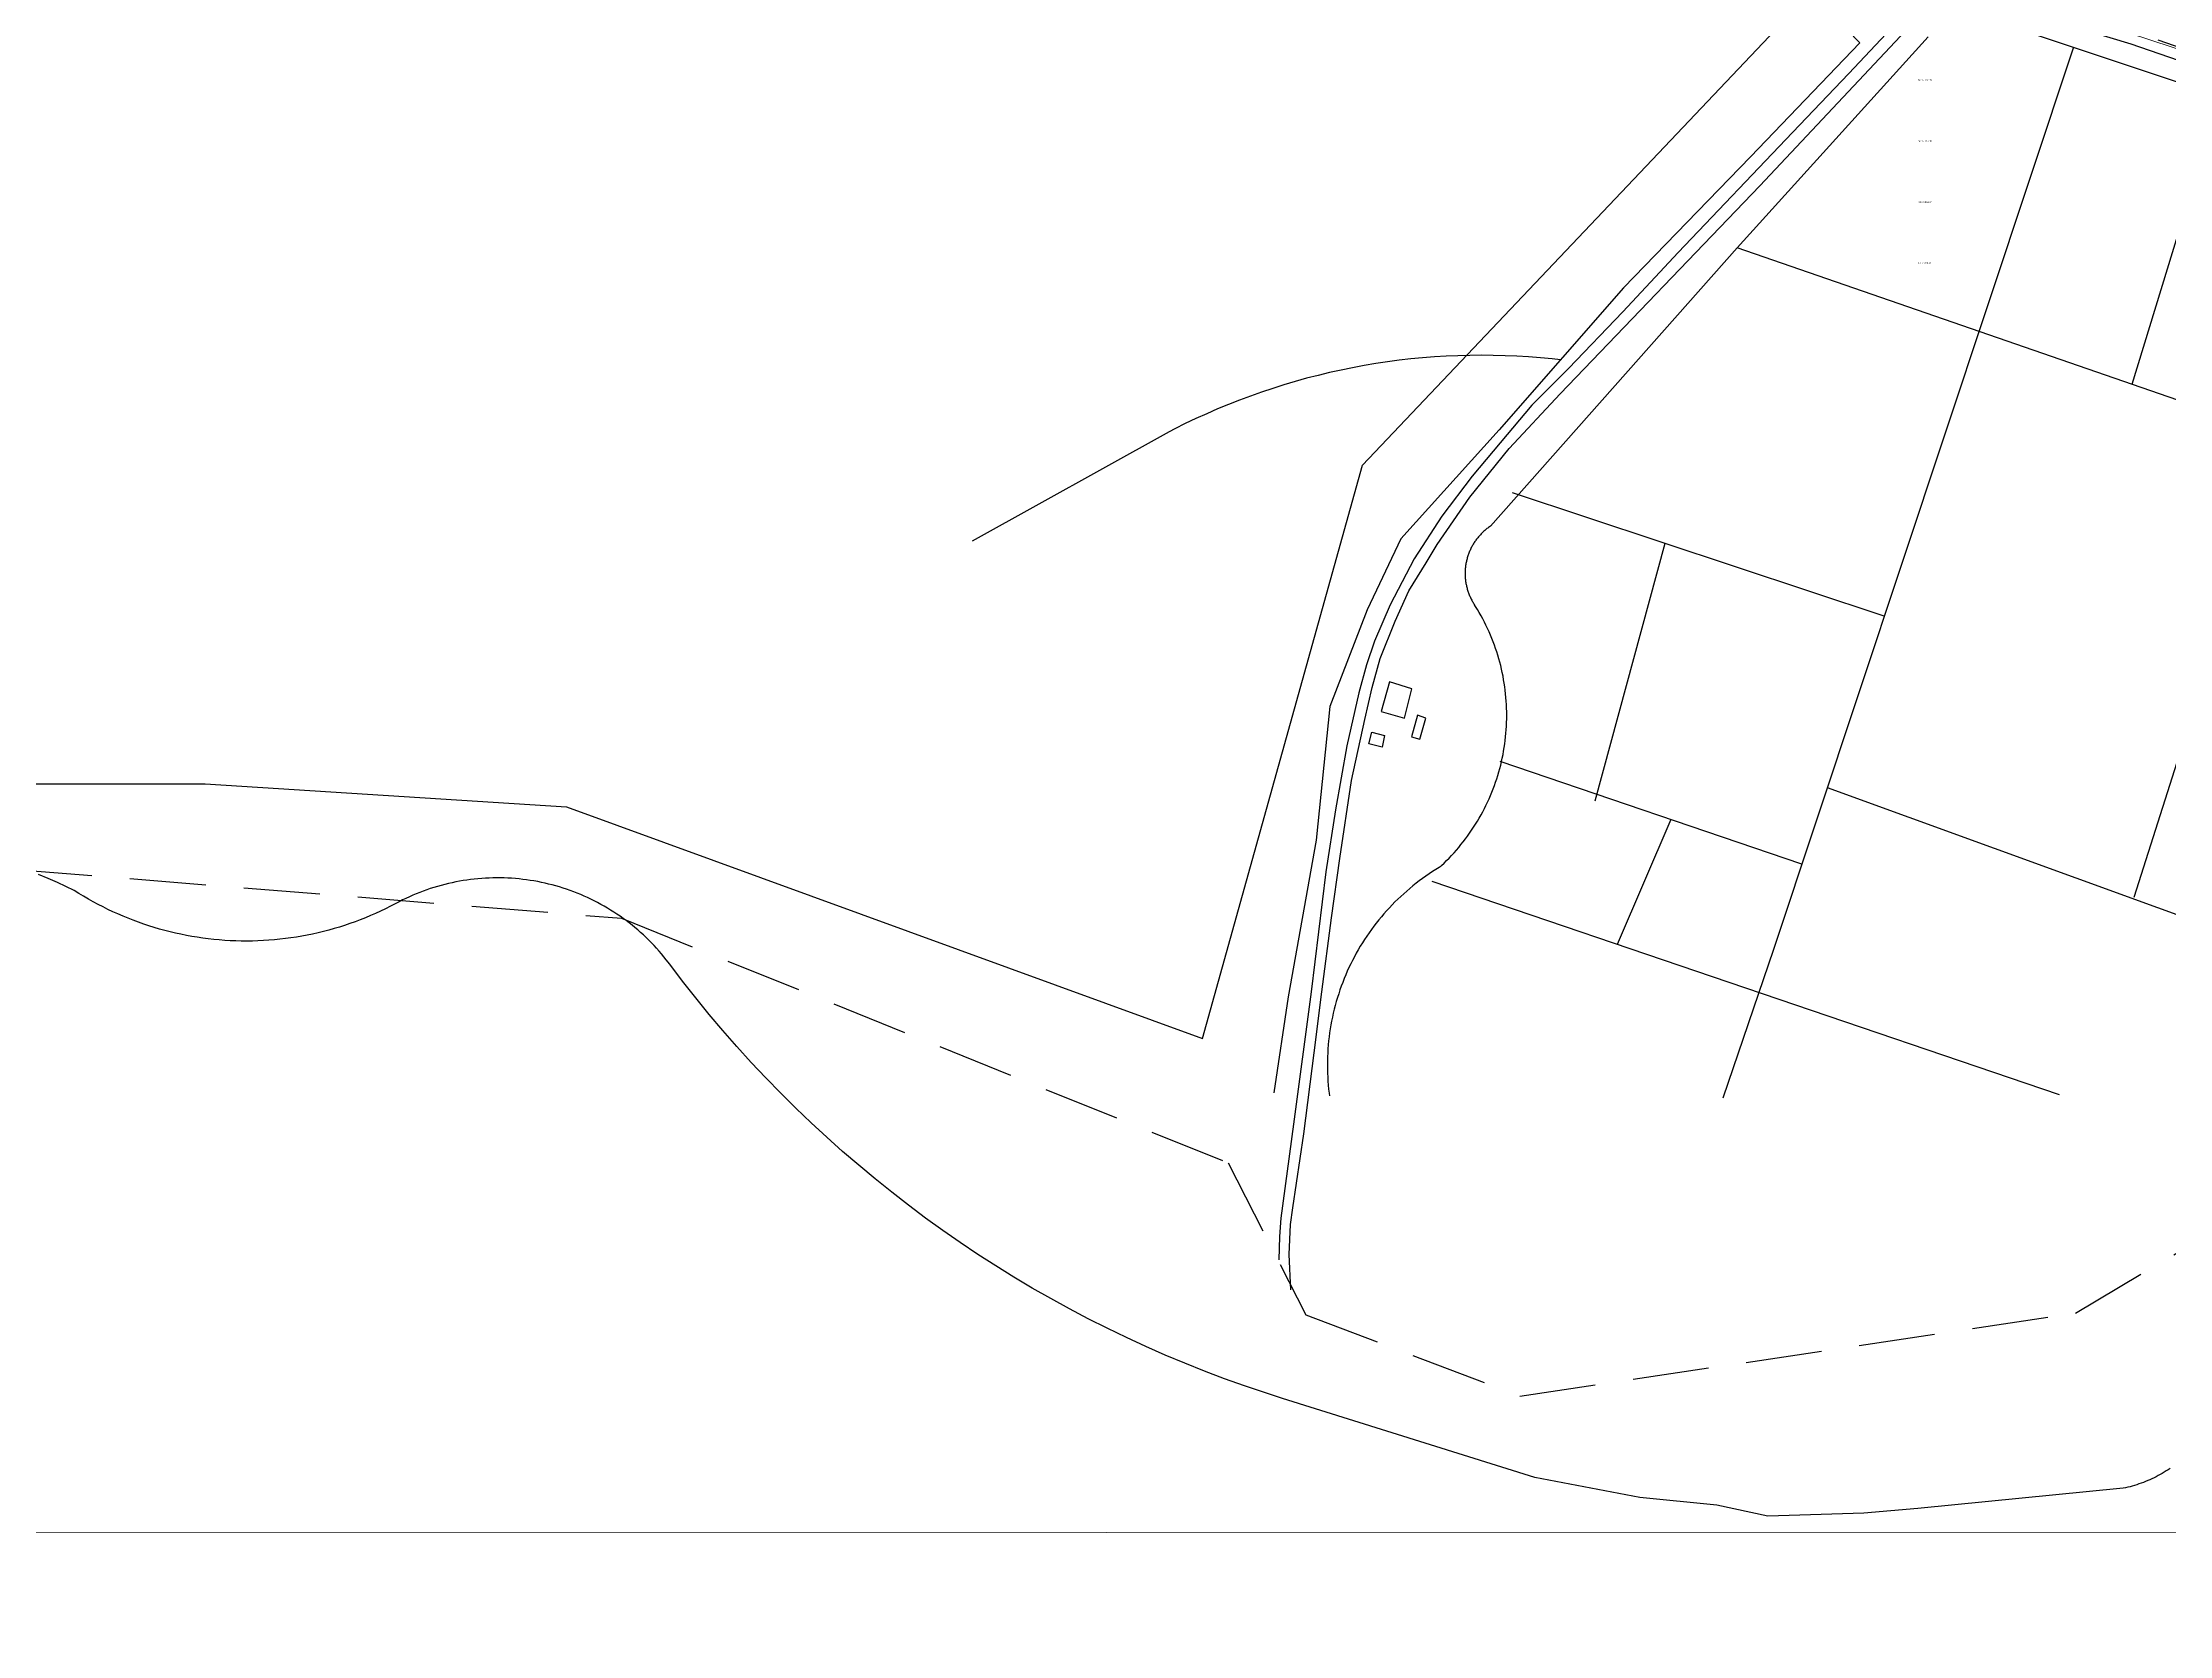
# Model space of a CAD drawing. Header units: metres. Extents: x 2 to 659295185, y -28 to 1124222152.
# Drawn here: x 655167 to 656562, y 1120925 to 1121969 of the extents above; entities that cross this region are included whole.
import ezdxf

# ---------------------------------------------------------------- set-up
doc = ezdxf.new("R2010")
doc.units = ezdxf.units.M
doc.header["$MEASUREMENT"] = 0
doc.linetypes.add('HIDDEN', pattern=[0.375, 0.25, -0.125])
doc.layers.add('AT', color=210, linetype='CONTINUOUS', lineweight=50)
doc.layers.add('Limite Municipio', color=1, linetype='HIDDEN', lineweight=30)
for name, color, linetype in [('CERCA', 7, 'CONTINUOUS'), ('División Parroquial', 130, 'CONTINUOUS'), ('MANZANA', 30, 'CONTINUOUS'), ('Parcelas', 140, 'CONTINUOUS')]:
    doc.layers.add(name, color=color, linetype=linetype)
doc.styles.get("Standard").update_dxf_attribs({"font": 'tahoma.ttf'})

msp = doc.modelspace()

# ---------------------------------------------------------------- linework, layer by layer
at = {"layer": 'AT', "lineweight": 0}
msp.add_lwpolyline([(656919, 1121911), (656805, 1121887), (656422, 1122013), (656425, 1122014), (656811, 1121931), (656919, 1121911)], dxfattribs=at)
at = {"layer": 'CERCA', "lineweight": 0}
msp.add_line((653811.9891, 1120992.707), (662155.7364, 1120989.7879), dxfattribs=at)
at = {"layer": 'División Parroquial', "color": 1, "flags": 128}
msp.add_lwpolyline([(656562.6253, 1121034.0513), (656561.3555, 1121033.2015), (656560.0609, 1121032.3816), (656558.758, 1121031.5918), (656557.4387, 1121030.812), (656556.1111, 1121030.0621), (656554.767, 1121029.3323), (656553.4065, 1121028.6224), (656552.0377, 1121027.9425), (656550.6606, 1121027.2927), (656549.267, 1121026.6528), (656547.8653, 1121026.0429), (656546.4552, 1121025.4631), (656545.0287, 1121024.9032), (656543.5939, 1121024.3733), (656542.1591, 1121023.8634), (656540.7079, 1121023.3735), (656539.2483, 1121022.9136), (656537.7806, 1121022.4837), (656536.3046, 1121022.0737), (656534.8286, 1121021.6938), (656533.3361, 1121021.3439), (656531.8436, 1121021.014), (656397.1147, 1121007.8466), (656361.6576, 1121004.8073), (656298.849, 1121002.7877), (656265.4204, 1121009.8762), (656214.7661, 1121014.9352), (656145.8803, 1121028.0925), (655980.5429, 1121079.862), (655955.525, 1121088.1503), (655942.3976, 1121092.8693), (655929.3527, 1121097.8183), (655916.3903, 1121102.9873), (655903.5267, 1121108.3962), (655890.7622, 1121114.015), (655878.0883, 1121119.8638), (655865.5216, 1121125.9326), (655853.0704, 1121132.2113), (655840.7181, 1121138.72), (655828.4896, 1121145.4386), (655816.3764, 1121152.3672), (655804.3952, 1121159.5058), (655792.5294, 1121166.8443), (655780.7956, 1121174.4027), (655769.2019, 1121182.1612), (655757.7402, 1121190.1195), (655746.4187, 1121198.2679), (655735.2373, 1121206.6262), (655724.2126, 1121215.1744), (655713.3363, 1121223.9127), (655702.6085, 1121232.8308), (655692.0456, 1121241.949), (655681.6393, 1121251.2471), (655671.398, 1121260.7152), (655661.3216, 1121270.3732), (655651.41, 1121280.2012), (655641.68, 1121290.1992), (655632.123, 1121300.3671), (655622.7475, 1121310.695), (655613.5534, 1121321.1929), (655604.5407, 1121331.8407), (655595.7176, 1121342.6485), (655587.0842, 1121353.6163), (655578.6405, 1121364.724), (655576.3894, 1121367.6534), (655574.8556, 1121369.573), (655573.2807, 1121371.4626), (655571.681, 1121373.3322), (655570.0401, 1121375.1619), (655568.3744, 1121376.9715), (655566.6758, 1121378.7411), (655564.9441, 1121380.4908), (655563.1795, 1121382.2104), (655561.3902, 1121383.9001), (655559.5678, 1121385.5498), (655557.7208, 1121387.1694), (655555.849, 1121388.7591), (655553.9442, 1121390.3188), (655552.0146, 1121391.8385), (655550.0521, 1121393.3282), (655548.0731, 1121394.7879), (655546.0611, 1121396.2076), (655544.0327, 1121397.5873), (655541.9794, 1121398.937), (655539.9015, 1121400.2468), (655537.7988, 1121401.5265), (655535.6714, 1121402.7663), (655533.5275, 1121403.966), (655531.3588, 1121405.1358), (655529.1737, 1121406.2555), (655526.972, 1121407.3453), (655524.7456, 1121408.3951), (655522.5028, 1121409.4049), (655520.2434, 1121410.3847), (655517.9675, 1121411.3145), (655515.6752, 1121412.2043), (655513.3746, 1121413.0542), (655511.0493, 1121413.864), (655508.7157, 1121414.6438), (655506.3656, 1121415.3737), (655504.0073, 1121416.0536), (655501.6325, 1121416.7034), (655499.2495, 1121417.3133), (655496.8582, 1121417.8732), (655494.4586, 1121418.4031), (655492.0426, 1121418.883), (655489.6266, 1121419.3129), (655487.1941, 1121419.7128), (655484.7615, 1121420.0627), (655482.3208, 1121420.3827), (655479.88, 1121420.6426), (655477.431, 1121420.8726), (655474.982, 1121421.0525), (655472.5247, 1121421.1925), (655470.0674, 1121421.2925), (655467.6102, 1121421.3525), (655465.1529, 1121421.3625), (655462.6874, 1121421.3325), (655460.2301, 1121421.2525), (655457.7729, 1121421.1325), (655455.3239, 1121420.9725), (655452.8749, 1121420.7726), (655450.4258, 1121420.5326), (655447.9851, 1121420.2427), (655445.5443, 1121419.9128), (655443.1118, 1121419.5328), (655440.6957, 1121419.1229), (655438.2797, 1121418.663), (655435.8719, 1121418.1631), (655433.4724, 1121417.6232), (655431.0811, 1121417.0334), (655428.7063, 1121416.4135), (655426.3315, 1121415.7436), (655423.9814, 1121415.0338), (655421.6396, 1121414.2939), (655419.306, 1121413.5041), (655416.9972, 1121412.6742), (655414.6966, 1121411.7944), (655412.4125, 1121410.8846), (655410.1449, 1121409.9348), (655407.8938, 1121408.945), (655405.6591, 1121407.9252), (655403.441, 1121406.8554), (655401.2476, 1121405.7456), (655399.0707, 1121404.6059), (655395.5415, 1121402.7463), (655392.3009, 1121401.1266), (655389.0273, 1121399.5569), (655385.7372, 1121398.0472), (655382.4141, 1121396.5975), (655379.0745, 1121395.1978), (655375.702, 1121393.8681), (655372.313, 1121392.5883), (655368.8992, 1121391.3686), (655365.4607, 1121390.2088), (655362.0057, 1121389.119), (655358.5341, 1121388.0792), (655355.0462, 1121387.0994), (655351.5417, 1121386.1896), (655348.0125, 1121385.3298), (655344.4832, 1121384.54), (655340.9293, 1121383.8101), (655337.3671, 1121383.1402), (655333.7966, 1121382.5304), (655330.2097, 1121381.9905), (655326.6227, 1121381.5106), (655323.0193, 1121381.0907), (655319.4159, 1121380.7307), (655315.8042, 1121380.4408), (655312.1843, 1121380.2108), (655308.5643, 1121380.0509), (655304.9362, 1121379.9409), (655301.3162, 1121379.9009), (655297.6881, 1121379.9309), (655294.0681, 1121380.0109), (655290.4482, 1121380.1609), (655286.8283, 1121380.3808), (655283.2166, 1121380.6508), (655279.6049, 1121380.9907), (655276.0097, 1121381.3906), (655272.4146, 1121381.8605), (655268.8276, 1121382.3904), (655265.2489, 1121382.9803), (655261.6867, 1121383.6301), (655258.1327, 1121384.34), (655254.5953, 1121385.1198), (655251.0661, 1121385.9597), (655247.5533, 1121386.8595), (655244.0571, 1121387.8193), (655240.5856, 1121388.8391), (655237.1223, 1121389.9189), (655233.6838, 1121391.0686), (655230.2618, 1121392.2684), (655226.8645, 1121393.5281), (655223.492, 1121394.8479), (655220.1441, 1121396.2276), (655216.8128, 1121397.6673), (655213.5145, 1121399.157), (655210.2409, 1121400.7167), (655206.992, 1121402.3263), (655203.7761, 1121403.986), (655200.585, 1121405.7157), (655197.4268, 1121407.4853), (655194.3017, 1121409.3249), (655191.2012, 1121411.2045), (655188.142, 1121413.1441), (655177.1503, 1121418.2931), (655170.9907, 1121421.0025), (655164.7815, 1121423.592)], dxfattribs=at)
at = {"layer": 'Limite Municipio', "color": 4, "linetype": 'HIDDEN', "lineweight": -3, "ltscale": 200}
msp.add_lwpolyline([(655075.1492, 1121432.9456), (655547.0836, 1121394.8533), (655944.8136, 1121234.456), (655995.8801, 1121134.8063), (656136.1667, 1121081.4471), (656500.4186, 1121135.906), (656701.9718, 1121255.4717), (657033.331, 1121237.4654), (657486.7123, 1121084.2965), (657757.634, 1120995.3682), (658133.0216, 1120872.1497)], dxfattribs=at)
at = {"layer": 'MANZANA', "lineweight": -3}
for p, q in [((656033, 1121692), (656344, 1122020)), ((655928, 1121316), (656033, 1121692)), ((654984, 1121483), (655274, 1121483)), ((655274, 1121483), (655511, 1121468)), ((655511, 1121468), (655928, 1121316))]:
    msp.add_line(p, q, dxfattribs=at)
at = {"layer": 'MANZANA', "lineweight": -2}
for p, q in [((656293.4562, 1121875.1955), (656414.7443, 1122004.2493)), ((656379.7902, 1121978.5445), (656351.8697, 1121948.7806)), ((656476.7366, 1121986.3829), (656536.8652, 1121968.2866)), ((656536.8652, 1121968.2866), (656580.5435, 1121953.3196)), ((656729.1006, 1121909.8485), (656554.8247, 1121970.6861)), ((656351.8697, 1121948.7806), (656314.9943, 1121910.1284)), ((656314.9943, 1121910.1284), (656239.9489, 1121831.4944)), ((656162.6688, 1121738.8033), (656293.4562, 1121875.1955)), ((656239.9489, 1121831.4944), (656203.7414, 1121792.5224)), ((656203.7414, 1121792.5224), (656167.9627, 1121755.4199)), ((656167.9627, 1121755.4199), (656144.0662, 1121731.4248)), ((656144.0662, 1121731.4248), (656123.1383, 1121706.6699)), ((656129.1825, 1121702.9406), (656162.6688, 1121738.8033)), ((656103.241, 1121670.9671), (656129.1825, 1121702.9406)), ((656123.1383, 1121706.6699), (656104.8242, 1121684.6943)), ((656104.8242, 1121684.6943), (656084.8858, 1121658.6196)), ((656081.9008, 1121640.0234), (656103.241, 1121670.9671)), ((656084.8858, 1121658.6196), (656066.9263, 1121630.6653)), ((656066.9263, 1121630.6653), (656051.1685, 1121600.5115)), ((656074.7187, 1121628.0459), (656081.9008, 1121640.0234)), ((656063.2899, 1121609.5296), (656074.7187, 1121628.0459)), ((656051.1685, 1121600.5115), (656040.754, 1121576.5763)), ((656054.2855, 1121589.6837), (656063.2899, 1121609.5296)), ((656044.6378, 1121565.2086), (656054.2855, 1121589.6837)), ((656040.754, 1121576.5763), (656035.6746, 1121560.9595)), ((656035.6746, 1121560.9595), (656030.4962, 1121542.8032)), ((656039.3522, 1121546.2725), (656044.6378, 1121565.2086)), ((656034.4047, 1121525.2368), (656039.3522, 1121546.2725)), ((656030.4962, 1121542.8032), (656022.6462, 1121507.9303)), ((656025.7054, 1121485.1549), (656034.4047, 1121525.2368)), ((656022.6462, 1121507.9303), (656015.1589, 1121465.9788)), ((656018.0367, 1121434.0253), (656025.7054, 1121485.1549)), ((656015.1589, 1121465.9788), (656008.9828, 1121425.2471)), ((656012.512, 1121395.1833), (656018.0367, 1121434.0253)), ((656008.9828, 1121425.2471), (655999.3516, 1121346.6831)), ((656006.3689, 1121346.7131), (656012.512, 1121395.1833)), ((655999.3516, 1121346.6831), (655987.791, 1121259.8108)), ((656001.174, 1121306.5413), (656006.3689, 1121346.7131)), ((655994.3876, 1121253.5421), (656001.174, 1121306.5413)), ((655987.791, 1121259.8108), (655979.4049, 1121198.1734)), ((655987.2632, 1121204.952), (655994.3876, 1121253.5421)), ((655979.4049, 1121198.1734), (655978.4649, 1121186.2258)), ((655985.779, 1121194.1042), (655987.2632, 1121204.952)), ((655978.4649, 1121186.2258), (655977.9867, 1121170.8489)), ((655984.7647, 1121174.3082), (655985.779, 1121194.1042)), ((655985.8532, 1121151.0829), (655984.7647, 1121174.3082))]:
    msp.add_line(p, q, dxfattribs=at)
at = {"layer": 'MANZANA'}
for points in [[(656489.5154, 1122115.1633), (656449.7586, 1122075.4065), (656445.9636, 1122074.6836), (656393.9183, 1122020.8312), (656387.4127, 1122028.6019), (656378.1963, 1122014.5063), (656377.6542, 1122005.4706), (656376.3892, 1122005.4706), (656354.7037, 1121973.3038), (656359.0408, 1121968.9667), (656287.4785, 1121894.3323), (656204.1699, 1121808.313), (656122.6685, 1121715.2459), (656058.154, 1121643.6837), (656035.9264, 1121597.2405), (656011.5301, 1121533.8103), (656002.4945, 1121446.1646), (655984.2425, 1121343.3391), (655974.8455, 1121280.4511)], [(656489.5154, 1122115.1633), (656449.7586, 1122075.4065), (656445.9636, 1122074.6836), (656393.9183, 1122020.8312), (656387.4127, 1122028.6019), (656378.1963, 1122014.5063), (656377.6542, 1122005.4706), (656376.3892, 1122005.4706), (656354.7037, 1121973.3038), (656359.0408, 1121968.9667), (656287.4785, 1121894.3323), (656204.1699, 1121808.313), (656122.6685, 1121715.2459), (656058.154, 1121643.6837), (656035.9264, 1121597.2405), (656011.5301, 1121533.8103), (656002.4945, 1121446.1646), (655984.2425, 1121343.3391), (655974.8455, 1121280.4511)], [(656444.4766, 1121984.3344), (656844.3817, 1121851.0327), (656842.3091, 1121808.5453), (656843.3454, 1121761.9129), (656809.1483, 1121651.0314), (656278.575, 1121834.4522), (656403.977, 1121973.0225)], [(656499.3017, 1121966.0593), (656302.4093, 1121374.3457), (656269.2485, 1121276.9358)], [(656595.3645, 1121934.0384), (656537.5077, 1121744.9384)], [(656695.4688, 1121900.6703), (656538.6802, 1121408.5428)], [(656278.575, 1121834.4522), (656116.9159, 1121652.0677)], [(656162.7686, 1121761.0366), (656157.2652, 1121761.6498), (656149.5691, 1121762.3908), (656141.8613, 1121762.9975), (656134.144, 1121763.4695), (656126.4197, 1121763.8067), (656118.6907, 1121764.0091), (656110.9593, 1121764.0766), (656103.2279, 1121764.0091), (656095.4989, 1121763.8067), (656087.7746, 1121763.4695), (656080.0574, 1121762.9975), (656072.3495, 1121762.3908), (656064.6535, 1121761.6498), (656056.9715, 1121760.7745), (656049.306, 1121759.7654), (656041.6592, 1121758.6225), (656034.0336, 1121757.3465), (656026.4314, 1121755.9375), (656018.8549, 1121754.396), (656011.3065, 1121752.7226), (656003.7885, 1121750.9177), (655996.3031, 1121748.9818), (655988.8526, 1121746.9156), (655981.4393, 1121744.7197), (655974.0655, 1121742.3947), (655966.7334, 1121739.9414), (655959.4452, 1121737.3606), (655952.2031, 1121734.6529), (655945.0095, 1121731.8192), (655937.8663, 1121728.8604), (655930.7759, 1121725.7774), (655923.7404, 1121722.5711), (655916.7619, 1121719.2426), (655909.8426, 1121715.7927), (655906.1277, 1121713.8778)], [(655906.1277, 1121713.8778), (655776.8853, 1121642.2494)], [(656375.1447, 1121592.9347), (656131.4238, 1121673.8295)], [(656116.9159, 1121652.0677), (656116.686, 1121651.9139), (656116.1493, 1121651.5449), (656115.619, 1121651.1667), (656115.0954, 1121650.7793), (656114.5787, 1121650.3828), (656114.069, 1121649.9773), (656113.5664, 1121649.563), (656113.0711, 1121649.14), (656112.5833, 1121648.7084), (656112.1031, 1121648.2684), (656111.6306, 1121647.82), (656111.166, 1121647.3635), (656110.7095, 1121646.899), (656110.2612, 1121646.4265), (656109.8211, 1121645.9463), (656109.3896, 1121645.4585), (656108.9665, 1121644.9632), (656108.5522, 1121644.4606), (656108.1468, 1121643.9509), (656107.7503, 1121643.4341), (656107.3629, 1121642.9106), (656106.9846, 1121642.3803), (656106.6157, 1121641.8435), (656106.2562, 1121641.3004), (656105.9062, 1121640.7511), (656105.5659, 1121640.1957), (656105.2354, 1121639.6345), (656104.9146, 1121639.0676), (656104.6038, 1121638.4952), (656104.3031, 1121637.9175), (656104.0125, 1121637.3346), (656103.7321, 1121636.7467), (656103.462, 1121636.154), (656103.2022, 1121635.5567), (656102.953, 1121634.9549), (656102.7143, 1121634.3489), (656102.4862, 1121633.7388), (656102.2687, 1121633.1249), (656102.0621, 1121632.5072), (656101.8662, 1121631.886), (656101.6812, 1121631.2615), (656101.5072, 1121630.6339), (656101.3441, 1121630.0033), (656101.192, 1121629.3699), (656101.0511, 1121628.734), (656100.9212, 1121628.0958), (656100.8025, 1121627.4554), (656100.695, 1121626.813), (656100.5987, 1121626.1688), (656100.5137, 1121625.523), (656100.44, 1121624.8759), (656100.3776, 1121624.2275), (656100.3265, 1121623.5782), (656100.2867, 1121622.9281), (656100.2583, 1121622.2774), (656100.2412, 1121621.6263), (656100.2356, 1121620.975), (656100.2412, 1121620.3237), (656100.2583, 1121619.6726), (656100.2867, 1121619.0218), (656100.3265, 1121618.3717), (656100.3776, 1121617.7224), (656100.44, 1121617.0741), (656100.5137, 1121616.4269), (656100.5987, 1121615.7812), (656100.695, 1121615.137), (656100.8025, 1121614.4946), (656100.9212, 1121613.8542), (656101.0511, 1121613.2159), (656101.192, 1121612.58), (656101.3441, 1121611.9467), (656101.5072, 1121611.3161), (656101.6812, 1121610.6885), (656101.8662, 1121610.0639), (656102.0621, 1121609.4428), (656102.2687, 1121608.8251), (656102.4862, 1121608.2111), (656102.7143, 1121607.601), (656102.953, 1121606.995), (656103.2022, 1121606.3933), (656103.462, 1121605.796), (656103.7321, 1121605.2033), (656104.0125, 1121604.6154), (656104.3031, 1121604.0325), (656104.6038, 1121603.4547), (656104.9146, 1121602.8823), (656105.2354, 1121602.3155), (656105.5659, 1121601.7542), (656105.9062, 1121601.1989), (656106.2562, 1121600.6496), (656106.4562, 1121600.3448)], [(656231.2583, 1121640.6928), (656185.3101, 1121471.7556)], [(656083.7924, 1121428.5526), (656084.7232, 1121429.4125), (656086.4288, 1121431.031), (656088.1058, 1121432.6791), (656089.7539, 1121434.3562), (656091.3724, 1121436.0618), (656092.961, 1121437.7953), (656094.519, 1121439.5564), (656096.0461, 1121441.3443), (656097.5417, 1121443.1587), (656099.0054, 1121444.9988), (656100.4368, 1121446.8643), (656101.8354, 1121448.7544), (656103.2009, 1121450.6686), (656104.5327, 1121452.6064), (656105.8305, 1121454.5672), (656107.0938, 1121456.5502), (656108.3224, 1121458.5551), (656109.5158, 1121460.581), (656110.6736, 1121462.6275), (656111.7956, 1121464.6939), (656112.8813, 1121466.7796), (656113.9304, 1121468.8839), (656114.9427, 1121471.0061), (656115.9178, 1121473.1457), (656116.8554, 1121475.302), (656117.7552, 1121477.4744), (656118.617, 1121479.6621), (656119.4404, 1121481.8645), (656120.2253, 1121484.081), (656120.9714, 1121486.3108), (656121.6784, 1121488.5533), (656122.3463, 1121490.8078), (656122.9746, 1121493.0736), (656123.5633, 1121495.35), (656124.1122, 1121497.6364), (656124.6212, 1121499.932), (656125.0899, 1121502.2361), (656125.5184, 1121504.548), (656125.9065, 1121506.8671), (656126.2541, 1121509.1926), (656126.561, 1121511.5238), (656126.8272, 1121513.86), (656127.0525, 1121516.2005), (656127.237, 1121518.5446), (656127.3805, 1121520.8915), (656127.4831, 1121523.2406), (656127.5447, 1121525.5911), (656127.5652, 1121527.9424), (656127.5447, 1121530.2936), (656127.4831, 1121532.6441), (656127.3805, 1121534.9932), (656127.237, 1121537.3401), (656127.0525, 1121539.6842), (656126.8272, 1121542.0247), (656126.561, 1121544.3609), (656126.2541, 1121546.6921), (656125.9065, 1121549.0176), (656125.5184, 1121551.3367), (656125.0899, 1121553.6487), (656124.6212, 1121555.9528), (656124.1122, 1121558.2484), (656123.5633, 1121560.5347), (656122.9746, 1121562.8111), (656122.3463, 1121565.0769), (656121.6784, 1121567.3314), (656120.9714, 1121569.5739), (656120.2253, 1121571.8038), (656119.4404, 1121574.0202), (656118.617, 1121576.2226), (656117.7552, 1121578.4103), (656116.8554, 1121580.5827), (656115.9178, 1121582.739), (656114.9427, 1121584.8786), (656113.9304, 1121587.0009), (656112.8813, 1121589.1052), (656111.7956, 1121591.1908), (656110.6736, 1121593.2572), (656109.5158, 1121595.3037), (656108.3224, 1121597.3296), (656107.0938, 1121599.3345), (656106.4562, 1121600.3448)], [(656065.2295, 1121545.3567), (656050.5511, 1121549.8451), (656045.0922, 1121530.4357), (656060.4985, 1121526.1899), (656065.2295, 1121545.3567)], [(656047.3971, 1121514.6656), (656045.8201, 1121507.1444), (656037.0859, 1121509.328), (656039.1481, 1121516.9705), (656047.3971, 1121514.6656)], [(656068.9901, 1121528.0096), (656064.9869, 1121513.8164), (656070.4458, 1121512.2394), (656074.5703, 1121526.0686), (656068.9901, 1121528.0096)], [(656321.0334, 1121430.316), (656123.1336, 1121497.6625)], [(656337.7632, 1121480.5933), (656663.7672, 1121362.0591)], [(656235.1294, 1121459.5497), (656199.8669, 1121377.6598)], [(656083.7924, 1121428.5526), (656083.2623, 1121428.2356), (656081.0119, 1121426.8566), (656078.786, 1121425.4385), (656076.5852, 1121423.9818), (656074.4101, 1121422.4869), (656072.2615, 1121420.9543), (656070.1399, 1121419.3844), (656068.046, 1121417.7778), (656065.9805, 1121416.1348), (656063.944, 1121414.456), (656061.9371, 1121412.742), (656059.9604, 1121410.9932), (656058.0146, 1121409.2101), (656056.1001, 1121407.3934), (656054.2177, 1121405.5435), (656052.3678, 1121403.6611), (656050.5511, 1121401.7466), (656048.768, 1121399.8008), (656047.0192, 1121397.8241), (656045.3052, 1121395.8172), (656043.6264, 1121393.7807), (656041.9834, 1121391.7152), (656040.3768, 1121389.6213), (656038.8069, 1121387.4997), (656037.2743, 1121385.3511), (656035.7794, 1121383.176), (656034.3227, 1121380.9752), (656032.9046, 1121378.7493), (656031.5256, 1121376.4989), (656030.1861, 1121374.2249), (656028.8865, 1121371.9278), (656027.6271, 1121369.6084), (656026.4085, 1121367.2674), (656025.2308, 1121364.9054), (656024.0946, 1121362.5233), (656023.0001, 1121360.1217), (656021.9477, 1121357.7013), (656020.9377, 1121355.263), (656019.9705, 1121352.8074), (656019.0462, 1121350.3352), (656018.1652, 1121347.8474), (656017.3277, 1121345.3445), (656016.5341, 1121342.8274), (656015.7845, 1121340.2969), (656015.0792, 1121337.7536), (656014.4184, 1121335.1984), (656013.8023, 1121332.6321), (656013.231, 1121330.0554), (656012.7048, 1121327.4692), (656012.2239, 1121324.8741), (656011.7883, 1121322.2711), (656011.3982, 1121319.6608), (656011.0537, 1121317.0441), (656010.7549, 1121314.4219), (656010.502, 1121311.7948), (656010.2949, 1121309.1637), (656010.1338, 1121306.5293), (656010.0186, 1121303.8926), (656009.9495, 1121301.2543), (656009.9265, 1121298.6151), (656009.9495, 1121295.976), (656010.0186, 1121293.3376), (656010.1338, 1121290.7009), (656010.2949, 1121288.0666), (656010.502, 1121285.4355), (656010.7549, 1121282.8084), (656011.0537, 1121280.1861), (656011.268, 1121278.5178)], [(656489.9753, 1121279.0083), (656078.5737, 1121418.9056)]]:
    msp.add_lwpolyline(points, dxfattribs=at)

# ---------------------------------------------------------------- texts
at = {"layer": 'Parcelas', "lineweight": 18, "char_height": 1, "width": 10.220269, "attachment_point": 1, "rotation": 0.179457}
for s, insert in [('N-1121944.49', (656397.4373, 1121945.0722)), ('N-1121904.48', (656397.4505, 1121905.0692)), ('N-1121864.47', (656397.286, 1121864.999)), ('N-1121824.48', (656397.058, 1121825.1363))]:
    msp.add_mtext(s, dxfattribs=dict(at, insert=insert))

doc.saveas('drawing.dxf')
